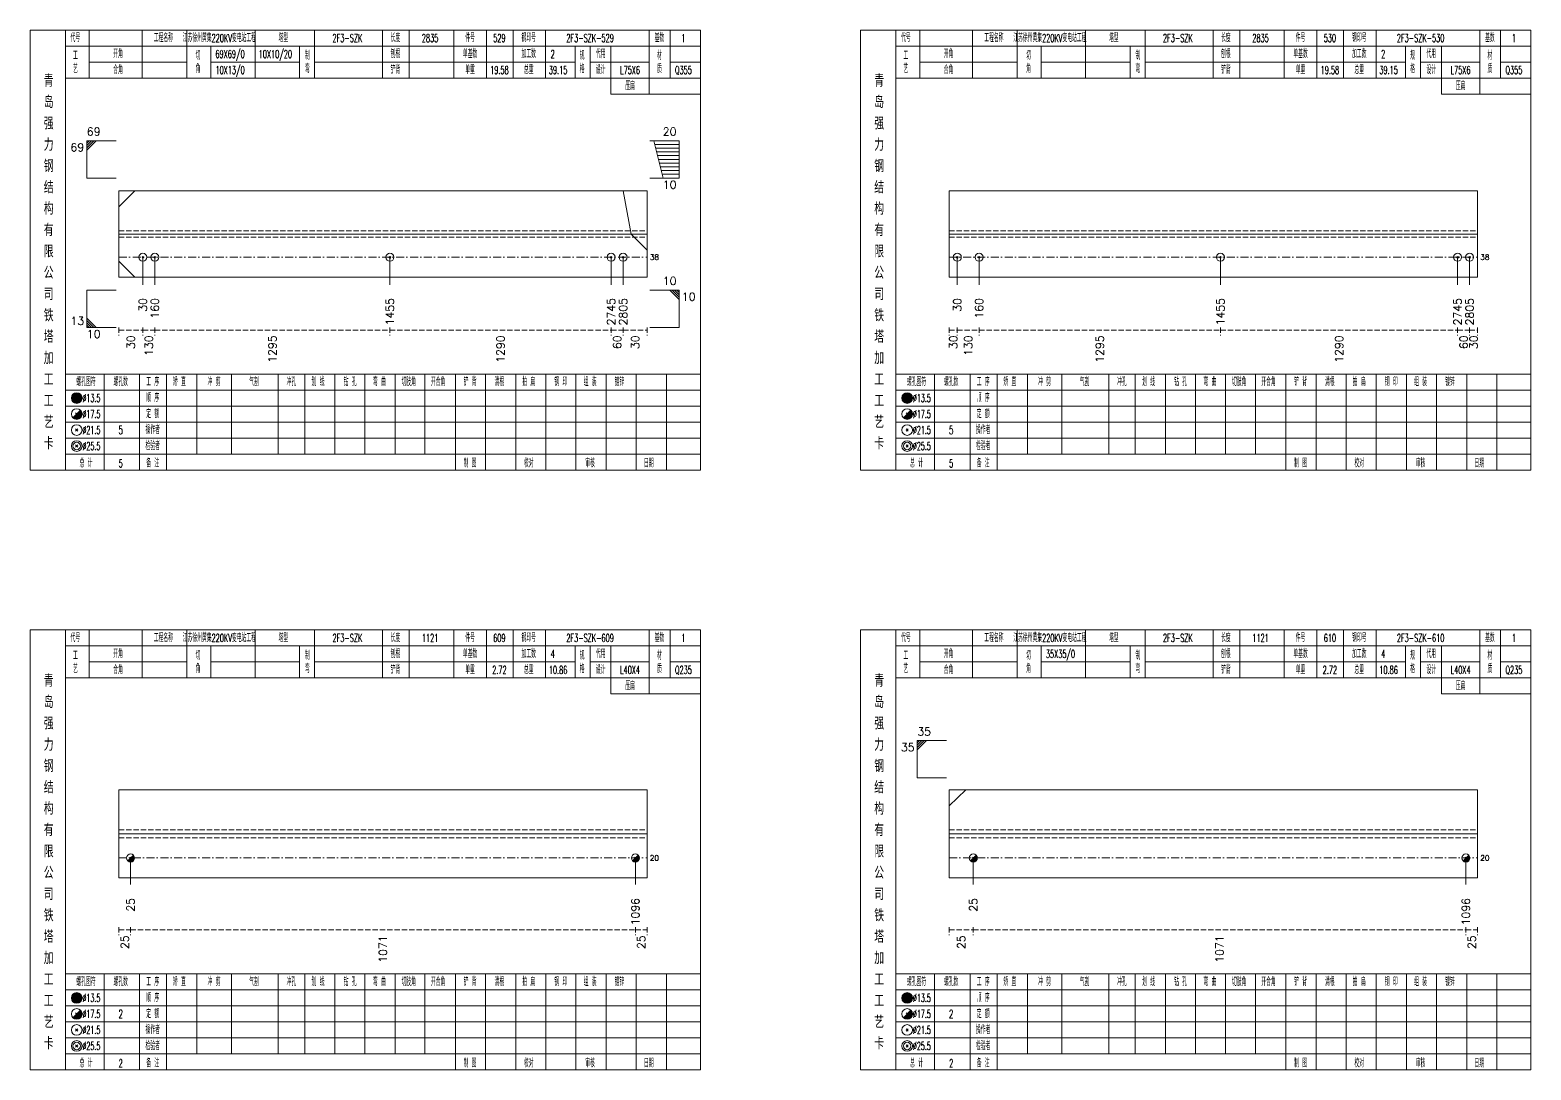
# Model space of a CAD drawing. Extents: x 0 to 4623, y -1159 to 4890.
# Drawn here: x 2803 to 3365, y 2025 to 2415 of the extents above; entities that cross this region are included whole.
import ezdxf
from ezdxf.enums import TextEntityAlignment as Align

# ---------------------------------------------------------------- set-up
doc = ezdxf.new("R2010")
doc.units = 0
doc.header["$MEASUREMENT"] = 0
doc.linetypes.add('一点画线', pattern=[5.2, 3, -1, 0.2, -1])
doc.linetypes.add('虚线', pattern=[2.75, 2, -0.75])
doc.layers.get('0').update_dxf_attribs({"linetype": 'CONTINUOUS', "lineweight": 25})
for name, color, linetype, lineweight in [('1', 7, 'CONTINUOUS', 25), ('4', 7, 'CONTINUOUS', 25), ('5', 7, 'CONTINUOUS', 25)]:
    doc.layers.add(name, color=color, linetype=linetype, lineweight=lineweight)
doc.styles.get("Standard").update_dxf_attribs({"font": 'simplex.shx', "width": 0.7, "height": 3, "bigfont": 'gbhzfs.shx'})

# ---------------------------------------------------------------- blocks, each defined once
blk = doc.blocks.new('孔17.5')
at = {"layer": '5', "color": 7, "linetype": 'Continuous', "lineweight": 13}
for p, q in [((-0.707, -0.707), (0.707, 0.707)), ((-0.2, 0.2), (0.2, -0.2))]:
    blk.add_line(p, q, dxfattribs=at)
blk.add_circle((0, 0), 1, dxfattribs=at)
for radius in [0.9, 0.8, 0.7, 0.6, 0.5, 0.4, 0.3, 0.2, 0.1]:
    blk.add_arc((0, 0), radius, 225, 45, dxfattribs=at)
blk = doc.blocks.new('孔21.5')
at = {"layer": '5', "color": 7, "linetype": 'Continuous', "lineweight": 13}
for p, q in [((-0.2, -0.2), (0.2, 0.2)), ((-0.2, 0.2), (0.2, -0.2))]:
    blk.add_line(p, q, dxfattribs=at)
blk.add_circle((0, 0), 1, dxfattribs=at)

msp = doc.modelspace()

# ---------------------------------------------------------------- linework, layer by layer
at = {"color": 7, "linetype": 'Continuous', "lineweight": 13}
for p, q in [((2823.9, 2373.5), (2834.9, 2373.5)), ((2823.9, 2359.5), (2823.9, 2373.5)), ((2824.775, 2373.5), (2823.9, 2372.625)), ((2825.65, 2373.5), (2823.9, 2371.75)), ((2826.525, 2373.5), (2823.9, 2370.875)), ((2827.4, 2373.5), (2823.9, 2370)), ((3046, 2373.5), (3035, 2373.5)), ((3040, 2359.5), (3036.5, 2373.5)), ((3046, 2372.1), (3036.85, 2372.1)), ((3046, 2370.7), (3037.2, 2370.7)), ((3046, 2359.5), (3046, 2373.5)), ((3046, 2369.3), (3037.55, 2369.3)), ((3046, 2367.9), (3037.9, 2367.9)), ((3046, 2366.5), (3038.25, 2366.5)), ((3046, 2365.1), (3038.6, 2365.1)), ((2823.9, 2359.5), (2834.9, 2359.5)), ((3046, 2359.5), (3035, 2359.5)), ((3046, 2363.7), (3038.95, 2363.7)), ((3046, 2362.3), (3039.3, 2362.3)), ((3046, 2360.9), (3039.65, 2360.9)), ((2835.9, 2348.7), (2841.9, 2354.7)), ((3028, 2338.5), (3025, 2354.7)), ((3034, 2332.5), (3028, 2338.5)), ((2835.9, 2328.3), (2841.9, 2322.3)), ((2844.9, 2329.8), (2844.9, 2319.5)), ((2849.4, 2329.8), (2849.4, 2319.5)), ((2937.57, 2329.8), (2937.57, 2319.5)), ((3020.5, 2329.8), (3020.5, 2319.5)), ((3025, 2329.8), (3025, 2319.5)), ((3150.3, 2329.8), (3150.3, 2319.5)), ((3158.48, 2329.8), (3158.48, 2319.5)), ((3248.97, 2329.8), (3248.97, 2319.5)), ((3337.9, 2329.8), (3337.9, 2319.5)), ((3342.4, 2329.8), (3342.4, 2319.5)), ((2823.9, 2317.5), (2834.9, 2317.5)), ((2823.9, 2317.5), (2823.9, 2303.5)), ((3046, 2317.5), (3035, 2317.5)), ((3042.5, 2317.5), (3046, 2314)), ((3043.375, 2317.5), (3046, 2314.875)), ((3044.25, 2317.5), (3046, 2315.75)), ((3045.125, 2317.5), (3046, 2316.625)), ((3046, 2317.5), (3046, 2303.5)), ((2827.4, 2303.5), (2823.9, 2307)), ((2826.525, 2303.5), (2823.9, 2306.125)), ((2825.65, 2303.5), (2823.9, 2305.25)), ((2824.775, 2303.5), (2823.9, 2304.375)), ((2823.9, 2303.5), (2834.9, 2303.5)), ((3046, 2303.5), (3035, 2303.5)), ((3135.3, 2148.5), (3146.3, 2148.5)), ((3135.3, 2134.5), (3135.3, 2148.5)), ((3136.175, 2148.5), (3135.3, 2147.625)), ((3137.05, 2148.5), (3135.3, 2146.75)), ((3137.925, 2148.5), (3135.3, 2145.875)), ((3138.8, 2148.5), (3135.3, 2145)), ((3135.3, 2134.5), (3146.3, 2134.5)), ((3147.3, 2124), (3153.485, 2130)), ((2840.318, 2104.5), (2840.318, 2094.5)), ((3029.582, 2104.5), (3029.582, 2094.5)), ((3156.3, 2104.5), (3156.3, 2094.5)), ((3340.982, 2104.5), (3340.982, 2094.5))]:
    msp.add_line(p, q, dxfattribs=at)
at = {"color": 7, "linetype": 'Continuous', "lineweight": 18}
for p, q in [((2835.9, 2354.7), (2835.9, 2322.3)), ((2835.9, 2354.7), (3034, 2354.7)), ((3034, 2354.7), (3034, 2322.3)), ((3147.3, 2354.7), (3147.3, 2322.3)), ((3147.3, 2354.7), (3345.4, 2354.7)), ((3345.4, 2354.7), (3345.4, 2322.3)), ((2835.9, 2338.5), (3034, 2338.5)), ((3147.3, 2338.5), (3345.4, 2338.5)), ((2835.9, 2130), (2835.9, 2097)), ((2835.9, 2130), (3034, 2130)), ((3034, 2130), (3034, 2097)), ((3147.3, 2130), (3147.3, 2097)), ((3147.3, 2130), (3345.4, 2130)), ((3345.4, 2130), (3345.4, 2097)), ((2835.9, 2113.5), (3034, 2113.5)), ((3147.3, 2113.5), (3345.4, 2113.5))]:
    msp.add_line(p, q, dxfattribs=at)
at = {"color": 1, "linetype": '虚线', "lineweight": 18}
for p, q in [((2835.9, 2339.7), (3034, 2339.7)), ((2835.9, 2337.3), (3034, 2337.3)), ((3147.3, 2339.7), (3345.4, 2339.7)), ((3147.3, 2337.3), (3345.4, 2337.3)), ((2835.9, 2115), (3034, 2115)), ((2835.9, 2112), (3034, 2112)), ((3147.3, 2115), (3345.4, 2115)), ((3147.3, 2112), (3345.4, 2112))]:
    msp.add_line(p, q, dxfattribs=at)
at = {"color": 3, "linetype": '一点画线', "lineweight": 13}
for p, q in [((2835.9, 2329.8), (3034, 2329.8)), ((3147.3, 2329.8), (3345.4, 2329.8)), ((2835.9, 2104.5), (3034, 2104.5)), ((3147.3, 2104.5), (3345.4, 2104.5))]:
    msp.add_line(p, q, dxfattribs=at)
at = {"color": 8, "linetype": '虚线', "lineweight": 9}
for p, q in [((2835.9, 2303.5), (2835.9, 2300.5)), ((2835.9, 2302.5), (2844.9, 2302.5)), ((2844.9, 2303.5), (2844.9, 2300.5)), ((2844.9, 2303.5), (2844.9, 2300.5)), ((2844.9, 2302.5), (2849.4, 2302.5)), ((2849.4, 2303.5), (2849.4, 2300.5)), ((2849.4, 2303.5), (2849.4, 2300.5)), ((2849.4, 2302.5), (2937.57, 2302.5)), ((2937.57, 2303.5), (2937.57, 2300.5)), ((2937.57, 2303.5), (2937.57, 2300.5)), ((2937.57, 2302.5), (3020.5, 2302.5)), ((3020.5, 2303.5), (3020.5, 2300.5)), ((3020.5, 2303.5), (3020.5, 2300.5)), ((3020.5, 2302.5), (3025, 2302.5)), ((3025, 2303.5), (3025, 2300.5)), ((3025, 2303.5), (3025, 2300.5)), ((3025, 2302.5), (3034, 2302.5)), ((3034, 2303.5), (3034, 2300.5)), ((3147.3, 2303.5), (3147.3, 2300.5)), ((3147.3, 2302.5), (3150.3, 2302.5)), ((3150.3, 2303.5), (3150.3, 2300.5)), ((3150.3, 2303.5), (3150.3, 2300.5)), ((3150.3, 2302.5), (3158.48, 2302.5)), ((3158.48, 2303.5), (3158.48, 2300.5)), ((3158.48, 2303.5), (3158.48, 2300.5)), ((3158.48, 2302.5), (3248.97, 2302.5)), ((3248.97, 2303.5), (3248.97, 2300.5)), ((3248.97, 2303.5), (3248.97, 2300.5)), ((3248.97, 2302.5), (3337.9, 2302.5)), ((3337.9, 2303.5), (3337.9, 2300.5)), ((3337.9, 2303.5), (3337.9, 2300.5)), ((3337.9, 2302.5), (3342.4, 2302.5)), ((3342.4, 2303.5), (3342.4, 2300.5)), ((3342.4, 2303.5), (3342.4, 2300.5)), ((3342.4, 2302.5), (3345.4, 2302.5)), ((3345.4, 2303.5), (3345.4, 2300.5)), ((2835.9, 2078.5), (2835.9, 2075.5)), ((2835.9, 2077.5), (2840.318, 2077.5)), ((2840.318, 2078.5), (2840.318, 2075.5)), ((2840.318, 2078.5), (2840.318, 2075.5)), ((2840.318, 2077.5), (3029.582, 2077.5)), ((3029.582, 2078.5), (3029.582, 2075.5)), ((3029.582, 2078.5), (3029.582, 2075.5)), ((3029.582, 2077.5), (3034, 2077.5)), ((3034, 2078.5), (3034, 2075.5)), ((3147.3, 2078.5), (3147.3, 2075.5)), ((3147.3, 2077.5), (3156.3, 2077.5)), ((3156.3, 2078.5), (3156.3, 2075.5)), ((3156.3, 2078.5), (3156.3, 2075.5)), ((3156.3, 2077.5), (3340.982, 2077.5)), ((3340.982, 2078.5), (3340.982, 2075.5)), ((3340.982, 2078.5), (3340.982, 2075.5)), ((3340.982, 2077.5), (3345.4, 2077.5)), ((3345.4, 2078.5), (3345.4, 2075.5))]:
    msp.add_line(p, q, dxfattribs=at)
at = {"layer": '1', "color": 7, "linetype": 'Continuous', "lineweight": 18}
for p, q in [((2835.9, 2322.3), (3034, 2322.3)), ((3147.3, 2322.3), (3345.4, 2322.3)), ((2835.9, 2097), (3034, 2097)), ((3147.3, 2097), (3345.4, 2097))]:
    msp.add_line(p, q, dxfattribs=at)
at = {"layer": '4', "color": 1, "linetype": 'Continuous', "lineweight": 18}
for p, q in [((2815.9, 2250), (2815.9, 2415)), ((2824.8, 2397), (2824.8, 2415)), ((2844.6, 2397), (2844.6, 2415)), ((2861.4, 2397), (2861.4, 2415)), ((2887, 2397), (2887, 2415)), ((2909.3, 2397), (2909.3, 2415)), ((2934.8, 2397), (2934.8, 2415)), ((2944.8, 2397), (2944.8, 2415)), ((2961.5, 2397), (2961.5, 2415)), ((2973.7, 2397), (2973.7, 2415)), ((2983.7, 2397), (2983.7, 2415)), ((2995.9, 2397), (2995.9, 2415)), ((3034.8, 2391), (3034.8, 2415)), ((3042.6, 2397), (3042.6, 2415)), ((3127.3, 2250), (3127.3, 2415)), ((3136.2, 2397), (3136.2, 2415)), ((3156, 2397), (3156, 2415)), ((3172.8, 2397), (3172.8, 2415)), ((3198.4, 2397), (3198.4, 2415)), ((3220.7, 2397), (3220.7, 2415)), ((3246.2, 2397), (3246.2, 2415)), ((3256.2, 2397), (3256.2, 2415)), ((3272.9, 2397), (3272.9, 2415)), ((3285.1, 2397), (3285.1, 2415)), ((3295.1, 2397), (3295.1, 2415)), ((3307.3, 2397), (3307.3, 2415)), ((3346.2, 2391), (3346.2, 2415)), ((3354, 2397), (3354, 2415)), ((2815.9, 2409), (3054, 2409)), ((2870.4, 2397), (2870.4, 2409)), ((2903.7, 2397), (2903.7, 2409)), ((3007, 2397), (3007, 2409)), ((3012.6, 2397), (3012.6, 2409)), ((3020.4, 2391), (3020.4, 2409)), ((3127.3, 2409), (3365.4, 2409)), ((3181.8, 2397), (3181.8, 2409)), ((3215.1, 2397), (3215.1, 2409)), ((3318.4, 2397), (3318.4, 2409)), ((3324, 2397), (3324, 2409)), ((3331.8, 2391), (3331.8, 2409)), ((2824.8, 2403), (2861.4, 2403)), ((2870.4, 2403), (2903.7, 2403)), ((2909.3, 2403), (3007, 2403)), ((3012.6, 2403), (3034.8, 2403)), ((3042.6, 2403), (3054, 2403)), ((3136.2, 2403), (3172.8, 2403)), ((3181.8, 2403), (3215.1, 2403)), ((3220.7, 2403), (3318.4, 2403)), ((3324, 2403), (3346.2, 2403)), ((3354, 2403), (3365.4, 2403)), ((2815.9, 2397), (3054, 2397)), ((3127.3, 2397), (3365.4, 2397)), ((3020.4, 2391), (3054, 2391)), ((3331.8, 2391), (3365.4, 2391)), ((2815.9, 2286), (3054, 2286)), ((2830.4, 2250), (2830.4, 2286)), ((2843.7, 2250), (2843.7, 2286)), ((2853.8, 2250), (2853.8, 2286)), ((2865.2, 2256), (2865.2, 2286)), ((2878.1, 2256), (2878.1, 2286)), ((2895.7, 2256), (2895.7, 2286)), ((2905.6, 2256), (2905.6, 2286)), ((2916.9, 2256), (2916.9, 2286)), ((2928.2, 2256), (2928.2, 2286)), ((2939.5, 2256), (2939.5, 2286)), ((2950.7, 2256), (2950.7, 2286)), ((2962.1, 2256), (2962.1, 2286)), ((2973.4, 2256), (2973.4, 2286)), ((2984.7, 2256), (2984.7, 2286)), ((2996, 2256), (2996, 2286)), ((3007.3, 2256), (3007.3, 2286)), ((3018.6, 2256), (3018.6, 2286)), ((3029.9, 2256), (3029.9, 2286)), ((3041.2, 2256), (3041.2, 2286)), ((3127.3, 2286), (3365.4, 2286)), ((3141.8, 2250), (3141.8, 2286)), ((3155.1, 2250), (3155.1, 2286)), ((3165.2, 2250), (3165.2, 2286)), ((3176.6, 2256), (3176.6, 2286)), ((3189.5, 2256), (3189.5, 2286)), ((3207.1, 2256), (3207.1, 2286)), ((3217, 2256), (3217, 2286)), ((3228.3, 2256), (3228.3, 2286)), ((3239.6, 2256), (3239.6, 2286)), ((3250.9, 2256), (3250.9, 2286)), ((3262.1, 2256), (3262.1, 2286)), ((3273.5, 2256), (3273.5, 2286)), ((3284.8, 2256), (3284.8, 2286)), ((3296.1, 2256), (3296.1, 2286)), ((3307.4, 2256), (3307.4, 2286)), ((3318.7, 2256), (3318.7, 2286)), ((3330, 2256), (3330, 2286)), ((3341.3, 2256), (3341.3, 2286)), ((3352.6, 2256), (3352.6, 2286)), ((2815.9, 2280), (3054, 2280)), ((3127.3, 2280), (3365.4, 2280)), ((2815.9, 2274), (3054, 2274)), ((3127.3, 2274), (3365.4, 2274)), ((2815.9, 2268), (3054, 2268)), ((3127.3, 2268), (3365.4, 2268)), ((2815.9, 2262), (3054, 2262)), ((3127.3, 2262), (3365.4, 2262)), ((2815.9, 2256), (3054, 2256)), ((2962.1, 2250), (2962.1, 2256)), ((2973.4, 2250), (2973.4, 2256)), ((2984.7, 2250), (2984.7, 2256)), ((2996, 2250), (2996, 2256)), ((3007.3, 2250), (3007.3, 2256)), ((3018.6, 2250), (3018.6, 2256)), ((3029.9, 2250), (3029.9, 2256)), ((3041.2, 2250), (3041.2, 2256)), ((3127.3, 2256), (3365.4, 2256)), ((3273.5, 2250), (3273.5, 2256)), ((3284.8, 2250), (3284.8, 2256)), ((3296.1, 2250), (3296.1, 2256)), ((3307.4, 2250), (3307.4, 2256)), ((3318.7, 2250), (3318.7, 2256)), ((3330, 2250), (3330, 2256)), ((3341.3, 2250), (3341.3, 2256)), ((3352.6, 2250), (3352.6, 2256)), ((2815.9, 2025), (2815.9, 2190)), ((2824.8, 2172), (2824.8, 2190)), ((2844.6, 2172), (2844.6, 2190)), ((2861.4, 2172), (2861.4, 2190)), ((2887, 2172), (2887, 2190)), ((2909.3, 2172), (2909.3, 2190)), ((2934.8, 2172), (2934.8, 2190)), ((2944.8, 2172), (2944.8, 2190)), ((2961.5, 2172), (2961.5, 2190)), ((2973.7, 2172), (2973.7, 2190)), ((2983.7, 2172), (2983.7, 2190)), ((2995.9, 2172), (2995.9, 2190)), ((3034.8, 2166), (3034.8, 2190)), ((3042.6, 2172), (3042.6, 2190)), ((3127.3, 2025), (3127.3, 2190)), ((3136.2, 2172), (3136.2, 2190)), ((3156, 2172), (3156, 2190)), ((3172.8, 2172), (3172.8, 2190)), ((3198.4, 2172), (3198.4, 2190)), ((3220.7, 2172), (3220.7, 2190)), ((3246.2, 2172), (3246.2, 2190)), ((3256.2, 2172), (3256.2, 2190)), ((3272.9, 2172), (3272.9, 2190)), ((3285.1, 2172), (3285.1, 2190)), ((3295.1, 2172), (3295.1, 2190)), ((3307.3, 2172), (3307.3, 2190)), ((3346.2, 2166), (3346.2, 2190)), ((3354, 2172), (3354, 2190)), ((2815.9, 2184), (3054, 2184)), ((2870.4, 2172), (2870.4, 2184)), ((2903.7, 2172), (2903.7, 2184)), ((3007, 2172), (3007, 2184)), ((3012.6, 2172), (3012.6, 2184)), ((3020.4, 2166), (3020.4, 2184)), ((3127.3, 2184), (3365.4, 2184)), ((3181.8, 2172), (3181.8, 2184)), ((3215.1, 2172), (3215.1, 2184)), ((3318.4, 2172), (3318.4, 2184)), ((3324, 2172), (3324, 2184)), ((3331.8, 2166), (3331.8, 2184)), ((2824.8, 2178), (2861.4, 2178)), ((2870.4, 2178), (2903.7, 2178)), ((2909.3, 2178), (3007, 2178)), ((3012.6, 2178), (3034.8, 2178)), ((3042.6, 2178), (3054, 2178)), ((3136.2, 2178), (3172.8, 2178)), ((3181.8, 2178), (3215.1, 2178)), ((3220.7, 2178), (3318.4, 2178)), ((3324, 2178), (3346.2, 2178)), ((3354, 2178), (3365.4, 2178)), ((2815.9, 2172), (3054, 2172)), ((3127.3, 2172), (3365.4, 2172)), ((3020.4, 2166), (3054, 2166)), ((3331.8, 2166), (3365.4, 2166)), ((2815.9, 2061), (3054, 2061)), ((2830.4, 2025), (2830.4, 2061)), ((2843.7, 2025), (2843.7, 2061)), ((2853.8, 2025), (2853.8, 2061)), ((2865.2, 2031), (2865.2, 2061)), ((2878.1, 2031), (2878.1, 2061)), ((2895.7, 2031), (2895.7, 2061)), ((2905.6, 2031), (2905.6, 2061)), ((2916.9, 2031), (2916.9, 2061)), ((2928.2, 2031), (2928.2, 2061)), ((2939.5, 2031), (2939.5, 2061)), ((2950.7, 2031), (2950.7, 2061)), ((2962.1, 2031), (2962.1, 2061)), ((2973.4, 2031), (2973.4, 2061)), ((2984.7, 2031), (2984.7, 2061)), ((2996, 2031), (2996, 2061)), ((3007.3, 2031), (3007.3, 2061)), ((3018.6, 2031), (3018.6, 2061)), ((3029.9, 2031), (3029.9, 2061)), ((3041.2, 2031), (3041.2, 2061)), ((3127.3, 2061), (3365.4, 2061)), ((3141.8, 2025), (3141.8, 2061)), ((3155.1, 2025), (3155.1, 2061)), ((3165.2, 2025), (3165.2, 2061)), ((3176.6, 2031), (3176.6, 2061)), ((3189.5, 2031), (3189.5, 2061)), ((3207.1, 2031), (3207.1, 2061)), ((3217, 2031), (3217, 2061)), ((3228.3, 2031), (3228.3, 2061)), ((3239.6, 2031), (3239.6, 2061)), ((3250.9, 2031), (3250.9, 2061)), ((3262.1, 2031), (3262.1, 2061)), ((3273.5, 2031), (3273.5, 2061)), ((3284.8, 2031), (3284.8, 2061)), ((3296.1, 2031), (3296.1, 2061)), ((3307.4, 2031), (3307.4, 2061)), ((3318.7, 2031), (3318.7, 2061)), ((3330, 2031), (3330, 2061)), ((3341.3, 2031), (3341.3, 2061)), ((3352.6, 2031), (3352.6, 2061)), ((2815.9, 2055), (3054, 2055)), ((3127.3, 2055), (3365.4, 2055)), ((2815.9, 2049), (3054, 2049)), ((3127.3, 2049), (3365.4, 2049)), ((2815.9, 2043), (3054, 2043)), ((3127.3, 2043), (3365.4, 2043)), ((2815.9, 2037), (3054, 2037)), ((3127.3, 2037), (3365.4, 2037)), ((2815.9, 2031), (3054, 2031)), ((2962.1, 2025), (2962.1, 2031)), ((2973.4, 2025), (2973.4, 2031)), ((2984.7, 2025), (2984.7, 2031)), ((2996, 2025), (2996, 2031)), ((3007.3, 2025), (3007.3, 2031)), ((3018.6, 2025), (3018.6, 2031)), ((3029.9, 2025), (3029.9, 2031)), ((3041.2, 2025), (3041.2, 2031)), ((3127.3, 2031), (3365.4, 2031)), ((3273.5, 2025), (3273.5, 2031)), ((3284.8, 2025), (3284.8, 2031)), ((3296.1, 2025), (3296.1, 2031)), ((3307.4, 2025), (3307.4, 2031)), ((3318.7, 2025), (3318.7, 2031)), ((3330, 2025), (3330, 2031)), ((3341.3, 2025), (3341.3, 2031)), ((3352.6, 2025), (3352.6, 2031))]:
    msp.add_line(p, q, dxfattribs=at)
at = {"layer": '4', "color": 7, "linetype": 'Continuous', "lineweight": 13}
for p, q in [((2819.9, 2276.8), (2820.3, 2277.2)), ((2820.3, 2276.8), (2819.9, 2277.2)), ((3131.3, 2276.8), (3131.7, 2277.2)), ((3131.7, 2276.8), (3131.3, 2277.2)), ((2818.686, 2269.586), (2821.514, 2272.414)), ((2819.7, 2271.4), (2820.5, 2270.6)), ((3130.086, 2269.586), (3132.914, 2272.414)), ((3131.1, 2271.4), (3131.9, 2270.6)), ((2819.7, 2264.6), (2820.5, 2265.4)), ((2819.7, 2265.4), (2820.5, 2264.6)), ((3131.1, 2264.6), (3131.9, 2265.4)), ((3131.1, 2265.4), (3131.9, 2264.6)), ((2819.7, 2258.6), (2820.5, 2259.4)), ((2819.7, 2259.4), (2820.5, 2258.6)), ((3131.1, 2258.6), (3131.9, 2259.4)), ((3131.1, 2259.4), (3131.9, 2258.6)), ((2819.9, 2051.8), (2820.3, 2052.2)), ((2820.3, 2051.8), (2819.9, 2052.2)), ((3131.3, 2051.8), (3131.7, 2052.2)), ((3131.7, 2051.8), (3131.3, 2052.2)), ((2818.686, 2044.586), (2821.514, 2047.414)), ((2819.7, 2046.4), (2820.5, 2045.6)), ((3130.086, 2044.586), (3132.914, 2047.414)), ((3131.1, 2046.4), (3131.9, 2045.6)), ((2819.7, 2039.6), (2820.5, 2040.4)), ((2819.7, 2040.4), (2820.5, 2039.6)), ((3131.1, 2039.6), (3131.9, 2040.4)), ((3131.1, 2040.4), (3131.9, 2039.6)), ((2819.7, 2033.6), (2820.5, 2034.4)), ((2819.7, 2034.4), (2820.5, 2033.6)), ((3131.1, 2033.6), (3131.9, 2034.4)), ((3131.1, 2034.4), (3131.9, 2033.6))]:
    msp.add_line(p, q, dxfattribs=at)
at = {"layer": '4', "color": 1, "linetype": 'Continuous', "lineweight": 18}
for points in [[(2802.6, 2415), (2802.6, 2250), (3054, 2250), (3054, 2415)], [(3114, 2415), (3114, 2250), (3365.4, 2250), (3365.4, 2415)], [(2802.6, 2190), (2802.6, 2025), (3054, 2025), (3054, 2190)], [(3114, 2190), (3114, 2025), (3365.4, 2025), (3365.4, 2190)]]:
    msp.add_lwpolyline(points, close=True, dxfattribs=at)
at = {"layer": '4', "color": 7, "linetype": 'Continuous', "lineweight": 13}
for centre, radius in [((2820.1, 2277), 2), ((2820.1, 2277), 1.8), ((2820.1, 2277), 1.6), ((2820.1, 2277), 1.4), ((2820.1, 2277), 1.2), ((2820.1, 2277), 1), ((2820.1, 2277), 0.8), ((2820.1, 2277), 0.6), ((2820.1, 2277), 0.4), ((2820.1, 2277), 0.2), ((3131.5, 2277), 2), ((3131.5, 2277), 1.8), ((3131.5, 2277), 1.6), ((3131.5, 2277), 1.4), ((3131.5, 2277), 1.2), ((3131.5, 2277), 1), ((3131.5, 2277), 0.8), ((3131.5, 2277), 0.6), ((3131.5, 2277), 0.4), ((3131.5, 2277), 0.2), ((2820.1, 2271), 2), ((3131.5, 2271), 2), ((2820.1, 2265), 2), ((3131.5, 2265), 2), ((2820.1, 2259), 2), ((2820.1, 2259), 1.4), ((3131.5, 2259), 2), ((3131.5, 2259), 1.4), ((2820.1, 2052), 2), ((2820.1, 2052), 1.8), ((2820.1, 2052), 1.6), ((2820.1, 2052), 1.4), ((2820.1, 2052), 1.2), ((2820.1, 2052), 1), ((2820.1, 2052), 0.8), ((2820.1, 2052), 0.6), ((2820.1, 2052), 0.4), ((2820.1, 2052), 0.2), ((3131.5, 2052), 2), ((3131.5, 2052), 1.8), ((3131.5, 2052), 1.6), ((3131.5, 2052), 1.4), ((3131.5, 2052), 1.2), ((3131.5, 2052), 1), ((3131.5, 2052), 0.8), ((3131.5, 2052), 0.6), ((3131.5, 2052), 0.4), ((3131.5, 2052), 0.2), ((2820.1, 2046), 2), ((3131.5, 2046), 2), ((2820.1, 2040), 2), ((3131.5, 2040), 2), ((2820.1, 2034), 2), ((2820.1, 2034), 1.4), ((3131.5, 2034), 2), ((3131.5, 2034), 1.4)]:
    msp.add_circle(centre, radius, dxfattribs=at)
for centre, radius in [((2820.1, 2271), 1.8), ((2820.1, 2271), 1.6), ((2820.1, 2271), 1.4), ((2820.1, 2271), 1.2), ((2820.1, 2271), 1), ((2820.1, 2271), 0.8), ((2820.1, 2271), 0.6), ((2820.1, 2271), 0.4), ((2820.1, 2271), 0.2), ((3131.5, 2271), 1.8), ((3131.5, 2271), 1.6), ((3131.5, 2271), 1.4), ((3131.5, 2271), 1.2), ((3131.5, 2271), 1), ((3131.5, 2271), 0.8), ((3131.5, 2271), 0.6), ((3131.5, 2271), 0.4), ((3131.5, 2271), 0.2), ((2820.1, 2046), 1.8), ((2820.1, 2046), 1.6), ((2820.1, 2046), 1.4), ((2820.1, 2046), 1.2), ((2820.1, 2046), 1), ((2820.1, 2046), 0.8), ((2820.1, 2046), 0.6), ((2820.1, 2046), 0.4), ((2820.1, 2046), 0.2), ((3131.5, 2046), 1.8), ((3131.5, 2046), 1.6), ((3131.5, 2046), 1.4), ((3131.5, 2046), 1.2), ((3131.5, 2046), 1), ((3131.5, 2046), 0.8), ((3131.5, 2046), 0.6), ((3131.5, 2046), 0.4), ((3131.5, 2046), 0.2)]:
    msp.add_arc(centre, radius, 225, 45, dxfattribs=at)

# ---------------------------------------------------------------- block references
at = {"layer": '1', "color": 7, "linetype": 'Continuous', "lineweight": 13, "xscale": 1.5, "yscale": 1.5, "zscale": 1.5}
for name, p in [('孔21.5', (2844.9, 2329.8)), ('孔21.5', (2849.4, 2329.8)), ('孔21.5', (2937.57, 2329.8)), ('孔21.5', (3020.5, 2329.8)), ('孔21.5', (3025, 2329.8)), ('孔21.5', (3150.3, 2329.8)), ('孔21.5', (3158.48, 2329.8)), ('孔21.5', (3248.97, 2329.8)), ('孔21.5', (3337.9, 2329.8)), ('孔21.5', (3342.4, 2329.8)), ('孔17.5', (2840.318, 2104.5)), ('孔17.5', (3029.582, 2104.5)), ('孔17.5', (3156.3, 2104.5)), ('孔17.5', (3340.982, 2104.5))]:
    msp.add_blockref(name, p, dxfattribs=at)

# ---------------------------------------------------------------- texts
at = {"color": 7, "linetype": 'Continuous', "lineweight": 13}
for s, p in [('69', (2823.9, 2374.5)), ('35', (3135.3, 2149.5))]:
    msp.add_text(s, height=3, dxfattribs=at).set_placement(p, align=Align.BOTTOM_LEFT)
for s, p in [('20', (3045, 2374.5)), ('10', (3045, 2318.5)), ('13', (2822.9, 2303.5))]:
    msp.add_text(s, height=3, dxfattribs=at).set_placement(p, align=Align.BOTTOM_RIGHT)
for s, p in [('69', (2822.9, 2372.5)), ('10', (3045, 2358.5)), ('35', (3134.3, 2147.5))]:
    msp.add_text(s, height=3, dxfattribs=at).set_placement(p, align=Align.TOP_RIGHT)
for s, p in [('38', (3035, 2329.8)), ('38', (3346.4, 2329.8)), ('20', (3035, 2104.5)), ('20', (3346.4, 2104.5))]:
    msp.add_text(s, height=2, dxfattribs=at).set_placement(p, align=Align.MIDDLE_LEFT)
for p in [(3047, 2316.5), (2823.9, 2302.5)]:
    msp.add_text('10', height=3, dxfattribs=at).set_placement(p, align=Align.TOP_LEFT)
at = {"color": 8, "linetype": 'Continuous', "lineweight": 9}
for s, p in [('30', (2840.4, 2300.5)), ('130', (2847.15, 2300.5)), ('1295', (2893.485, 2300.5)), ('1290', (2979.035, 2300.5)), ('60', (3022.75, 2300.5)), ('30', (3029.5, 2300.5)), ('30', (3148.8, 2300.5)), ('130', (3154.39, 2300.5)), ('1295', (3203.725, 2300.5)), ('1290', (3293.435, 2300.5)), ('60', (3340.15, 2300.5)), ('30', (3343.9, 2300.5)), ('25', (2838.109, 2075.5)), ('1071', (2934.95, 2075.5)), ('25', (3031.791, 2075.5)), ('25', (3151.8, 2075.5)), ('1071', (3248.641, 2075.5)), ('25', (3343.191, 2075.5))]:
    msp.add_text(s, height=3, rotation=90, dxfattribs=at).set_placement(p, align=Align.MIDDLE_RIGHT)
at = {"layer": '1', "color": 7, "linetype": 'Continuous', "lineweight": 13}
for s, p in [('30', (2844.9, 2314.5)), ('160', (2849.4, 2314.5)), ('1455', (2937.57, 2314.5)), ('2745', (3020.5, 2314.5)), ('2805', (3025, 2314.5)), ('30', (3150.3, 2314.5)), ('160', (3158.48, 2314.5)), ('1455', (3248.97, 2314.5)), ('2745', (3337.9, 2314.5)), ('2805', (3342.4, 2314.5)), ('25', (2840.318, 2089.5)), ('1096', (3029.582, 2089.5)), ('25', (3156.3, 2089.5)), ('1096', (3340.982, 2089.5))]:
    msp.add_text(s, height=3, rotation=90, dxfattribs=at).set_placement(p, align=Align.MIDDLE_RIGHT)
at = {"layer": '4', "color": 1, "linetype": 'Continuous', "lineweight": 13}
for s, height, width, p in [('代号', 3, 0.6, (2819.6, 2412)), ('工程名称', 3, 0.6, (2852.6, 2412)), ('江苏徐州黄集220KV变电站工程', 3, 0.6, (2873.6, 2412)), ('塔型', 3, 0.6, (2897.6, 2412)), ('2F3-SZK', 3, 0.6, (2921.6, 2412)), ('长度', 3, 0.6, (2939.6, 2412)), ('2835', 3, 0.6, (2952.6, 2412)), ('件号', 3, 0.6, (2967.6, 2412)), ('529', 3, 0.6, (2978.6, 2412)), ('钢印号', 3, 0.6, (2989.6, 2412)), ('2F3-SZK-529', 3, 0.6, (3012.6, 2412)), ('基数', 3, 0.6, (3038.6, 2412)), ('1', 3, 0.6, (3047.6, 2412)), ('代号', 3, 0.6, (3131, 2412)), ('工程名称', 3, 0.6, (3164, 2412)), ('江苏徐州黄集220KV变电站工程', 3, 0.6, (3185, 2412)), ('塔型', 3, 0.6, (3209, 2412)), ('2F3-SZK', 3, 0.6, (3233, 2412)), ('长度', 3, 0.6, (3251, 2412)), ('2835', 3, 0.6, (3264, 2412)), ('件号', 3, 0.6, (3279, 2412)), ('530', 3, 0.6, (3290, 2412)), ('钢印号', 3, 0.6, (3301, 2412)), ('2F3-SZK-530', 3, 0.6, (3324, 2412)), ('基数', 3, 0.6, (3350, 2412)), ('1', 3, 0.6, (3359, 2412)), ('工', 3, 0.6, (2819.6, 2405.4)), ('开角', 3, 0.6, (2835.6, 2406)), ('切', 3, 0.6, (2865.6, 2405.4)), ('69X69/0', 3, 0.6, (2877.6, 2406)), ('10X10/20', 3, 0.6, (2894.6, 2406)), ('制', 3, 0.6, (2906.6, 2405.4)), ('刨根', 3, 0.6, (2939.6, 2406)), ('单基数', 3, 0.6, (2967.6, 2406)), ('加工数', 3, 0.6, (2989.6, 2406)), ('2', 3, 0.6, (2998.6, 2406)), ('规', 3, 0.6, (3009.6, 2405.4)), ('代用', 3, 0.6, (3016.6, 2406)), ('材', 3, 0.6, (3038.6, 2405.4)), ('工', 3, 0.6, (3131, 2405.4)), ('开角', 3, 0.6, (3147, 2406)), ('切', 3, 0.6, (3177, 2405.4)), ('制', 3, 0.6, (3218, 2405.4)), ('刨根', 3, 0.6, (3251, 2406)), ('单基数', 3, 0.6, (3279, 2406)), ('加工数', 3, 0.6, (3301, 2406)), ('2', 3, 0.6, (3310, 2406)), ('规', 3, 0.6, (3321, 2405.4)), ('代用', 3, 0.6, (3328, 2406)), ('材', 3, 0.6, (3350, 2405.4)), ('青', 4.6, 0.8, (2809.6, 2396)), ('艺', 3, 0.6, (2819.6, 2400.4)), ('合角', 3, 0.6, (2835.6, 2400)), ('角', 3, 0.6, (2865.6, 2400.4)), ('10X13/0', 3, 0.6, (2877.6, 2400)), ('弯', 3, 0.6, (2906.6, 2400.4)), ('铲背', 3, 0.6, (2939.6, 2400)), ('单重', 3, 0.6, (2967.6, 2400)), ('19.58', 3, 0.6, (2978.6, 2400)), ('总重', 3, 0.6, (2989.6, 2400)), ('39.15', 3, 0.6, (3000.6, 2400)), ('格', 3, 0.6, (3009.6, 2400.4)), ('设计', 3, 0.6, (3016.6, 2400)), ('L75X6', 3, 0.6, (3027.6, 2400)), ('质', 3, 0.6, (3038.6, 2400.4)), ('Q355', 3, 0.6, (3047.6, 2400)), ('青', 4.6, 0.8, (3121, 2396)), ('艺', 3, 0.6, (3131, 2400.4)), ('合角', 3, 0.6, (3147, 2400)), ('角', 3, 0.6, (3177, 2400.4)), ('弯', 3, 0.6, (3218, 2400.4)), ('铲背', 3, 0.6, (3251, 2400)), ('单重', 3, 0.6, (3279, 2400)), ('19.58', 3, 0.6, (3290, 2400)), ('总重', 3, 0.6, (3301, 2400)), ('39.15', 3, 0.6, (3312, 2400)), ('格', 3, 0.6, (3321, 2400.4)), ('设计', 3, 0.6, (3328, 2400)), ('L75X6', 3, 0.6, (3339, 2400)), ('质', 3, 0.6, (3350, 2400.4)), ('Q355', 3, 0.6, (3359, 2400)), ('压扁', 3, 0.6, (3027.6, 2394)), ('压扁', 3, 0.6, (3339, 2394)), ('岛', 4.6, 0.8, (2809.6, 2388)), ('岛', 4.6, 0.8, (3121, 2388)), ('强', 4.6, 0.8, (2809.6, 2380)), ('强', 4.6, 0.8, (3121, 2380)), ('力', 4.6, 0.8, (2809.6, 2372)), ('力', 4.6, 0.8, (3121, 2372)), ('钢', 4.6, 0.8, (2809.6, 2364)), ('钢', 4.6, 0.8, (3121, 2364)), ('结', 4.6, 0.8, (2809.6, 2356)), ('结', 4.6, 0.8, (3121, 2356)), ('构', 4.6, 0.8, (2809.6, 2348)), ('构', 4.6, 0.8, (3121, 2348)), ('有', 4.6, 0.8, (2809.6, 2340)), ('有', 4.6, 0.8, (3121, 2340)), ('限', 4.6, 0.8, (2809.6, 2332)), ('限', 4.6, 0.8, (3121, 2332)), ('公', 4.6, 0.8, (2809.6, 2324)), ('公', 4.6, 0.8, (3121, 2324)), ('司', 4.6, 0.8, (2809.6, 2316)), ('司', 4.6, 0.8, (3121, 2316)), ('铁', 4.6, 0.8, (2809.6, 2308)), ('铁', 4.6, 0.8, (3121, 2308)), ('塔', 4.6, 0.8, (2809.6, 2300)), ('塔', 4.6, 0.8, (3121, 2300)), ('加', 4.6, 0.8, (2809.6, 2292)), ('加', 4.6, 0.8, (3121, 2292)), ('工', 4.6, 0.8, (2809.6, 2284)), ('工', 4.6, 0.8, (3121, 2284)), ('螺孔图符', 3, 0.6, (2823.6, 2283)), ('螺孔数', 3, 0.6, (2836.6, 2283)), ('工 序', 3, 0.6, (2848.6, 2283)), ('矫 直', 3, 0.6, (2858.6, 2283)), ('冲 剪', 3, 0.6, (2871.6, 2283)), ('气割', 3, 0.6, (2886.6, 2283)), ('冲孔', 3, 0.6, (2900.6, 2283)), ('划 线', 3, 0.6, (2910.6, 2283)), ('钻 孔', 3, 0.6, (2922.6, 2283)), ('弯 曲', 3, 0.6, (2933.6, 2283)), ('切肢角', 3, 0.6, (2944.6, 2283)), ('开合角', 3, 0.6, (2955.6, 2283)), ('铲 背', 3, 0.6, (2967.6, 2283)), ('清根', 3, 0.6, (2978.6, 2283)), ('拍 扁', 3, 0.6, (2989.6, 2283)), ('钢 印', 3, 0.6, (3001.6, 2283)), ('组 装', 3, 0.6, (3012.6, 2283)), ('镀锌', 3, 0.6, (3023.6, 2283)), ('螺孔图符', 3, 0.6, (3135, 2283)), ('螺孔数', 3, 0.6, (3148, 2283)), ('工 序', 3, 0.6, (3160, 2283)), ('矫 直', 3, 0.6, (3170, 2283)), ('冲 剪', 3, 0.6, (3183, 2283)), ('气割', 3, 0.6, (3198, 2283)), ('冲孔', 3, 0.6, (3212, 2283)), ('划 线', 3, 0.6, (3222, 2283)), ('钻 孔', 3, 0.6, (3234, 2283)), ('弯 曲', 3, 0.6, (3245, 2283)), ('切肢角', 3, 0.6, (3256, 2283)), ('开合角', 3, 0.6, (3267, 2283)), ('铲 背', 3, 0.6, (3279, 2283)), ('清根', 3, 0.6, (3290, 2283)), ('拍 扁', 3, 0.6, (3301, 2283)), ('钢 印', 3, 0.6, (3313, 2283)), ('组 装', 3, 0.6, (3324, 2283)), ('镀锌', 3, 0.6, (3335, 2283)), ('工', 4.6, 0.8, (2809.6, 2276)), ('%%C13.5', 3, 0.5, (2825.6, 2277)), ('顺 序', 3, 0.6, (2848.6, 2277)), ('工', 4.6, 0.8, (3121, 2276)), ('%%C13.5', 3, 0.5, (3137, 2277)), ('顺 序', 3, 0.6, (3160, 2277)), ('艺', 4.6, 0.8, (2809.6, 2268)), ('%%C17.5', 3, 0.5, (2825.6, 2271)), ('定 额', 3, 0.6, (2848.6, 2271)), ('艺', 4.6, 0.8, (3121, 2268)), ('%%C17.5', 3, 0.5, (3137, 2271)), ('定 额', 3, 0.6, (3160, 2271)), ('卡', 4.6, 0.8, (2809.6, 2260)), ('%%C21.5', 3, 0.5, (2825.6, 2265)), ('5', 3.2, 0.6, (2836.6, 2265)), ('操作者', 3, 0.6, (2848.6, 2265)), ('卡', 4.6, 0.8, (3121, 2260)), ('%%C21.5', 3, 0.5, (3137, 2265)), ('5', 3.2, 0.6, (3148, 2265)), ('操作者', 3, 0.6, (3160, 2265)), ('%%C25.5', 3, 0.5, (2825.6, 2259)), ('检验者', 3, 0.6, (2848.6, 2259)), ('%%C25.5', 3, 0.5, (3137, 2259)), ('检验者', 3, 0.6, (3160, 2259)), ('总 计', 3, 0.6, (2823.6, 2252.5)), ('5', 3, 0.6, (2836.6, 2252.5)), ('备 注', 3, 0.6, (2848.6, 2252.5)), ('制 图', 3, 0.6, (2967.6, 2252.5)), ('校对', 3, 0.6, (2989.6, 2252.5)), ('审核', 3, 0.6, (3012.6, 2252.5)), ('日期', 3, 0.6, (3034.6, 2252.5)), ('总 计', 3, 0.6, (3135, 2252.5)), ('5', 3, 0.6, (3148, 2252.5)), ('备 注', 3, 0.6, (3160, 2252.5)), ('制 图', 3, 0.6, (3279, 2252.5)), ('校对', 3, 0.6, (3301, 2252.5)), ('审核', 3, 0.6, (3324, 2252.5)), ('日期', 3, 0.6, (3346, 2252.5)), ('代号', 3, 0.6, (2819.6, 2187)), ('工程名称', 3, 0.6, (2852.6, 2187)), ('江苏徐州黄集220KV变电站工程', 3, 0.6, (2873.6, 2187)), ('塔型', 3, 0.6, (2897.6, 2187)), ('2F3-SZK', 3, 0.6, (2921.6, 2187)), ('长度', 3, 0.6, (2939.6, 2187)), ('1121', 3, 0.6, (2952.6, 2187)), ('件号', 3, 0.6, (2967.6, 2187)), ('609', 3, 0.6, (2978.6, 2187)), ('钢印号', 3, 0.6, (2989.6, 2187)), ('2F3-SZK-609', 3, 0.6, (3012.6, 2187)), ('基数', 3, 0.6, (3038.6, 2187)), ('1', 3, 0.6, (3047.6, 2187)), ('代号', 3, 0.6, (3131, 2187)), ('工程名称', 3, 0.6, (3164, 2187)), ('江苏徐州黄集220KV变电站工程', 3, 0.6, (3185, 2187)), ('塔型', 3, 0.6, (3209, 2187)), ('2F3-SZK', 3, 0.6, (3233, 2187)), ('长度', 3, 0.6, (3251, 2187)), ('1121', 3, 0.6, (3264, 2187)), ('件号', 3, 0.6, (3279, 2187)), ('610', 3, 0.6, (3290, 2187)), ('钢印号', 3, 0.6, (3301, 2187)), ('2F3-SZK-610', 3, 0.6, (3324, 2187)), ('基数', 3, 0.6, (3350, 2187)), ('1', 3, 0.6, (3359, 2187)), ('工', 3, 0.6, (2819.6, 2180.4)), ('开角', 3, 0.6, (2835.6, 2181)), ('切', 3, 0.6, (2865.6, 2180.4)), ('制', 3, 0.6, (2906.6, 2180.4)), ('刨根', 3, 0.6, (2939.6, 2181)), ('单基数', 3, 0.6, (2967.6, 2181)), ('加工数', 3, 0.6, (2989.6, 2181)), ('4', 3, 0.6, (2998.6, 2181)), ('规', 3, 0.6, (3009.6, 2180.4)), ('代用', 3, 0.6, (3016.6, 2181)), ('材', 3, 0.6, (3038.6, 2180.4)), ('工', 3, 0.6, (3131, 2180.4)), ('开角', 3, 0.6, (3147, 2181)), ('切', 3, 0.6, (3177, 2180.4)), ('35X35/0', 3, 0.6, (3189, 2181)), ('制', 3, 0.6, (3218, 2180.4)), ('刨根', 3, 0.6, (3251, 2181)), ('单基数', 3, 0.6, (3279, 2181)), ('加工数', 3, 0.6, (3301, 2181)), ('4', 3, 0.6, (3310, 2181)), ('规', 3, 0.6, (3321, 2180.4)), ('代用', 3, 0.6, (3328, 2181)), ('材', 3, 0.6, (3350, 2180.4)), ('青', 4.6, 0.8, (2809.6, 2171)), ('艺', 3, 0.6, (2819.6, 2175.4)), ('合角', 3, 0.6, (2835.6, 2175)), ('角', 3, 0.6, (2865.6, 2175.4)), ('弯', 3, 0.6, (2906.6, 2175.4)), ('铲背', 3, 0.6, (2939.6, 2175)), ('单重', 3, 0.6, (2967.6, 2175)), ('2.72', 3, 0.6, (2978.6, 2175)), ('总重', 3, 0.6, (2989.6, 2175)), ('10.86', 3, 0.6, (3000.6, 2175)), ('格', 3, 0.6, (3009.6, 2175.4)), ('设计', 3, 0.6, (3016.6, 2175)), ('L40X4', 3, 0.6, (3027.6, 2175)), ('质', 3, 0.6, (3038.6, 2175.4)), ('Q235', 3, 0.6, (3047.6, 2175)), ('青', 4.6, 0.8, (3121, 2171)), ('艺', 3, 0.6, (3131, 2175.4)), ('合角', 3, 0.6, (3147, 2175)), ('角', 3, 0.6, (3177, 2175.4)), ('弯', 3, 0.6, (3218, 2175.4)), ('铲背', 3, 0.6, (3251, 2175)), ('单重', 3, 0.6, (3279, 2175)), ('2.72', 3, 0.6, (3290, 2175)), ('总重', 3, 0.6, (3301, 2175)), ('10.86', 3, 0.6, (3312, 2175)), ('格', 3, 0.6, (3321, 2175.4)), ('设计', 3, 0.6, (3328, 2175)), ('L40X4', 3, 0.6, (3339, 2175)), ('质', 3, 0.6, (3350, 2175.4)), ('Q235', 3, 0.6, (3359, 2175)), ('压扁', 3, 0.6, (3027.6, 2169)), ('压扁', 3, 0.6, (3339, 2169)), ('岛', 4.6, 0.8, (2809.6, 2163)), ('岛', 4.6, 0.8, (3121, 2163)), ('强', 4.6, 0.8, (2809.6, 2155)), ('强', 4.6, 0.8, (3121, 2155)), ('力', 4.6, 0.8, (2809.6, 2147)), ('力', 4.6, 0.8, (3121, 2147)), ('钢', 4.6, 0.8, (2809.6, 2139)), ('钢', 4.6, 0.8, (3121, 2139)), ('结', 4.6, 0.8, (2809.6, 2131)), ('结', 4.6, 0.8, (3121, 2131)), ('构', 4.6, 0.8, (2809.6, 2123)), ('构', 4.6, 0.8, (3121, 2123)), ('有', 4.6, 0.8, (2809.6, 2115)), ('有', 4.6, 0.8, (3121, 2115)), ('限', 4.6, 0.8, (2809.6, 2107)), ('限', 4.6, 0.8, (3121, 2107)), ('公', 4.6, 0.8, (2809.6, 2099)), ('公', 4.6, 0.8, (3121, 2099)), ('司', 4.6, 0.8, (2809.6, 2091)), ('司', 4.6, 0.8, (3121, 2091)), ('铁', 4.6, 0.8, (2809.6, 2083)), ('铁', 4.6, 0.8, (3121, 2083)), ('塔', 4.6, 0.8, (2809.6, 2075)), ('塔', 4.6, 0.8, (3121, 2075)), ('加', 4.6, 0.8, (2809.6, 2067)), ('加', 4.6, 0.8, (3121, 2067)), ('工', 4.6, 0.8, (2809.6, 2059)), ('弯 曲', 3, 0.6, (2933.6, 2058)), ('工', 4.6, 0.8, (3121, 2059)), ('弯 曲', 3, 0.6, (3245, 2058)), ('螺孔图符', 3, 0.6, (2823.6, 2058)), ('螺孔数', 3, 0.6, (2836.6, 2058)), ('工 序', 3, 0.6, (2848.6, 2058)), ('矫 直', 3, 0.6, (2858.6, 2058)), ('冲 剪', 3, 0.6, (2871.6, 2058)), ('气割', 3, 0.6, (2886.6, 2058)), ('冲孔', 3, 0.6, (2900.6, 2058)), ('划 线', 3, 0.6, (2910.6, 2058)), ('钻 孔', 3, 0.6, (2922.6, 2058)), ('切肢角', 3, 0.6, (2944.6, 2058)), ('开合角', 3, 0.6, (2955.6, 2058)), ('铲 背', 3, 0.6, (2967.6, 2058)), ('清根', 3, 0.6, (2978.6, 2058)), ('拍 扁', 3, 0.6, (2989.6, 2058)), ('钢 印', 3, 0.6, (3001.6, 2058)), ('组 装', 3, 0.6, (3012.6, 2058)), ('镀锌', 3, 0.6, (3023.6, 2058)), ('螺孔图符', 3, 0.6, (3135, 2058)), ('螺孔数', 3, 0.6, (3148, 2058)), ('工 序', 3, 0.6, (3160, 2058)), ('矫 直', 3, 0.6, (3170, 2058)), ('冲 剪', 3, 0.6, (3183, 2058)), ('气割', 3, 0.6, (3198, 2058)), ('冲孔', 3, 0.6, (3212, 2058)), ('划 线', 3, 0.6, (3222, 2058)), ('钻 孔', 3, 0.6, (3234, 2058)), ('切肢角', 3, 0.6, (3256, 2058)), ('开合角', 3, 0.6, (3267, 2058)), ('铲 背', 3, 0.6, (3279, 2058)), ('清根', 3, 0.6, (3290, 2058)), ('拍 扁', 3, 0.6, (3301, 2058)), ('钢 印', 3, 0.6, (3313, 2058)), ('组 装', 3, 0.6, (3324, 2058)), ('镀锌', 3, 0.6, (3335, 2058)), ('工', 4.6, 0.8, (2809.6, 2051)), ('%%C13.5', 3, 0.5, (2825.6, 2052)), ('顺 序', 3, 0.6, (2848.6, 2052)), ('工', 4.6, 0.8, (3121, 2051)), ('%%C13.5', 3, 0.5, (3137, 2052)), ('顺 序', 3, 0.6, (3160, 2052)), ('艺', 4.6, 0.8, (2809.6, 2043)), ('%%C17.5', 3, 0.5, (2825.6, 2046)), ('2', 3.2, 0.6, (2836.6, 2046)), ('定 额', 3, 0.6, (2848.6, 2046)), ('艺', 4.6, 0.8, (3121, 2043)), ('%%C17.5', 3, 0.5, (3137, 2046)), ('2', 3.2, 0.6, (3148, 2046)), ('定 额', 3, 0.6, (3160, 2046)), ('卡', 4.6, 0.8, (2809.6, 2035)), ('%%C21.5', 3, 0.5, (2825.6, 2040)), ('操作者', 3, 0.6, (2848.6, 2040)), ('卡', 4.6, 0.8, (3121, 2035)), ('%%C21.5', 3, 0.5, (3137, 2040)), ('操作者', 3, 0.6, (3160, 2040)), ('%%C25.5', 3, 0.5, (2825.6, 2034)), ('检验者', 3, 0.6, (2848.6, 2034)), ('%%C25.5', 3, 0.5, (3137, 2034)), ('检验者', 3, 0.6, (3160, 2034)), ('总 计', 3, 0.6, (2823.6, 2027.5)), ('2', 3, 0.6, (2836.6, 2027.5)), ('备 注', 3, 0.6, (2848.6, 2027.5)), ('制 图', 3, 0.6, (2967.6, 2027.5)), ('校对', 3, 0.6, (2989.6, 2027.5)), ('审核', 3, 0.6, (3012.6, 2027.5)), ('日期', 3, 0.6, (3034.6, 2027.5)), ('总 计', 3, 0.6, (3135, 2027.5)), ('2', 3, 0.6, (3148, 2027.5)), ('备 注', 3, 0.6, (3160, 2027.5)), ('制 图', 3, 0.6, (3279, 2027.5)), ('校对', 3, 0.6, (3301, 2027.5)), ('审核', 3, 0.6, (3324, 2027.5)), ('日期', 3, 0.6, (3346, 2027.5))]:
    msp.add_text(s, height=height, dxfattribs=dict(at, width=width)).set_placement(p, align=Align.MIDDLE_CENTER)

doc.saveas('drawing.dxf')
